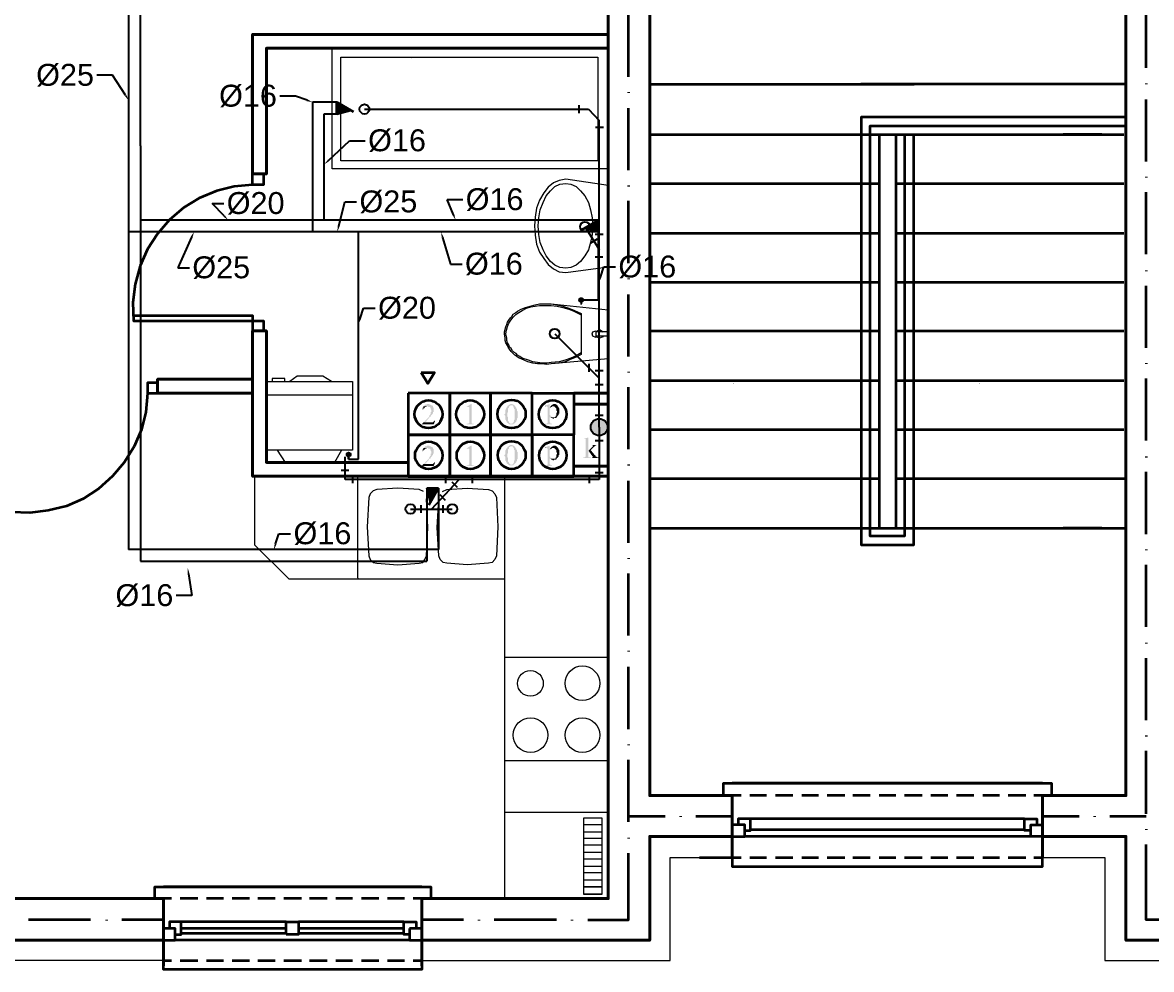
# Model space of a CAD drawing. Header units: millimetres. Extents: x 135 to 13042, y 991 to 8969.
# Drawn here: x 9830 to 10410, y 6321 to 6807 of the extents above; entities that cross this region are included whole.
import ezdxf
from ezdxf import colors
from ezdxf.entities.mleader import LeaderData, LeaderLine
from ezdxf.math import Vec2, Vec3

# ---------------------------------------------------------------- set-up
doc = ezdxf.new("R2010")
doc.units = ezdxf.units.MM
for name, color, linetype in [('baterie', 50, 'Continuous'), ('woda ciepła średnice', 10, 'Continuous'), ('woda zimna średnice', 140, 'Continuous')]:
    doc.layers.add(name, color=color, linetype=linetype)
doc.layers.add('kanalizacja', color=7, linetype='Continuous', true_color=0xb06239)
doc.layers.add('woda ciepła', color=10, linetype='Continuous', lineweight=18)
doc.layers.add('woda zimna', color=140, linetype='Continuous', lineweight=18)
doc.styles.get("Standard").update_dxf_attribs({"font": 'arial.ttf'})

msp = doc.modelspace()

# ---------------------------------------------------------------- hatches: boundary and pattern name
at = {"transparency": 33554559}
for points in [[(10035.98, 6609.74), (10035.98, 6608.99), (10035.61, 6608.99), (10035.61, 6607.87), (10035.61, 6607.87), (10035.98, 6608.25), (10035.98, 6608.62), (10036.36, 6608.62), (10036.36, 6608.99), (10036.74, 6608.99), (10036.74, 6609.37), (10037.49, 6609.37), (10037.86, 6609.74), (10037.86, 6609.74)], [(10038.23, 6610.87), (10037.86, 6610.87), (10037.49, 6610.5), (10036.74, 6610.5), (10036.74, 6610.12), (10036.36, 6610.12), (10036.36, 6609.74), (10035.98, 6609.74), (10038.23, 6609.74), (10038.61, 6609.37), (10039.36, 6609.37), (10039.36, 6608.99), (10039.73, 6608.99), (10039.73, 6608.25), (10040.11, 6607.87), (10040.11, 6607.49), (10040.11, 6606.74), (10039.73, 6606.74), (10039.73, 6605.62), (10039.36, 6605.62), (10039.36, 6605.25), (10038.98, 6604.87), (10038.98, 6604.5), (10038.98, 6604.5), (10038.61, 6604.12), (10038.61, 6604.12), (10038.23, 6603.74), (10038.23, 6603.37), (10037.86, 6603.37), (10037.86, 6602.99), (10037.49, 6602.99), (10037.11, 6602.62), (10037.11, 6602.24), (10036.74, 6602.24), (10036.74, 6601.87), (10036.36, 6601.87), (10035.98, 6601.5), (10036.74, 6601.5), (10037.11, 6601.87), (10037.49, 6601.87), (10037.49, 6602.24), (10037.86, 6602.62), (10037.86, 6602.62), (10038.23, 6602.99), (10038.61, 6603.37), (10038.61, 6603.74), (10038.98, 6604.12), (10039.36, 6604.12), (10039.73, 6604.5), (10039.73, 6604.87), (10040.11, 6605.25), (10040.11, 6605.25), (10040.49, 6605.62), (10040.49, 6605.99), (10040.86, 6605.99), (10040.86, 6606.37), (10040.86, 6606.74), (10041.24, 6606.74), (10041.24, 6608.25), (10041.24, 6608.99), (10040.86, 6609.37), (10040.86, 6609.74), (10040.49, 6610.12), (10040.11, 6610.12), (10039.73, 6610.5), (10039.36, 6610.5), (10038.98, 6610.87), (10038.61, 6610.87)], [(10060.73, 6610.87), (10060.36, 6610.87), (10058.11, 6609.37), (10059.23, 6609.37), (10059.61, 6608.99), (10059.61, 6608.62), (10059.61, 6601.12), (10059.23, 6601.12), (10059.23, 6600.75), (10058.11, 6600.75), (10058.11, 6600.37), (10061.86, 6600.37), (10061.86, 6600.75), (10061.11, 6600.75), (10060.73, 6601.12), (10060.73, 6602.24)], [(10079.86, 6610.12), (10079.48, 6610.12), (10079.11, 6609.74), (10079.11, 6609.37), (10078.73, 6609.37), (10078.73, 6608.99), (10078.35, 6608.62), (10078.35, 6608.25), (10078.35, 6608.25), (10077.98, 6607.87), (10077.98, 6607.49), (10077.98, 6605.99), (10077.6, 6605.62), (10077.6, 6605.25), (10077.6, 6605.25), (10077.98, 6604.87), (10077.98, 6603.37), (10077.98, 6602.99), (10078.35, 6602.62), (10078.35, 6602.24), (10078.35, 6602.24), (10078.73, 6601.87), (10078.73, 6601.5), (10079.11, 6601.12), (10079.48, 6601.12), (10079.48, 6600.75), (10080.98, 6600.75), (10080.61, 6600.75), (10080.23, 6601.12), (10080.23, 6601.12), (10079.86, 6601.5), (10079.86, 6601.87), (10079.86, 6601.87), (10079.48, 6602.24), (10079.48, 6603.37), (10079.48, 6604.12), (10079.11, 6604.5), (10079.11, 6605.25), (10079.11, 6606.37), (10079.48, 6606.74), (10079.48, 6608.62), (10079.86, 6608.99), (10079.86, 6609.74), (10080.23, 6609.74), (10080.61, 6610.12), (10080.98, 6610.12)], [(10080.98, 6610.87), (10080.61, 6610.87), (10080.23, 6610.5), (10079.86, 6610.5), (10079.86, 6610.12), (10081.73, 6610.12), (10082.11, 6609.74), (10082.11, 6609.37), (10082.48, 6608.99), (10082.48, 6608.62), (10082.48, 6608.25), (10082.86, 6608.25), (10082.86, 6606.74), (10082.86, 6603.37), (10082.86, 6602.99), (10082.48, 6602.62), (10082.48, 6601.87), (10082.48, 6601.87), (10082.11, 6601.5), (10082.11, 6601.12), (10081.73, 6601.12), (10081.73, 6600.75), (10079.86, 6600.75), (10079.86, 6600.37), (10082.11, 6600.37), (10082.11, 6600.75), (10082.48, 6600.75), (10082.86, 6601.12), (10082.86, 6601.12), (10083.23, 6601.5), (10083.23, 6601.5), (10083.61, 6601.87), (10083.61, 6602.24), (10083.98, 6602.62), (10083.98, 6602.99), (10083.98, 6603.37), (10084.35, 6603.74), (10084.35, 6605.62), (10084.35, 6607.12), (10084.35, 6607.12), (10083.98, 6607.49), (10083.98, 6608.25), (10083.98, 6608.25), (10083.61, 6608.62), (10083.61, 6608.99), (10083.61, 6608.99), (10083.23, 6609.37), (10083.23, 6609.74), (10083.23, 6609.74), (10082.86, 6610.12), (10082.48, 6610.12), (10082.48, 6610.5), (10081.73, 6610.5), (10081.73, 6610.87), (10081.36, 6610.87)], [(10100.85, 6610.87), (10100.85, 6610.87), (10098.6, 6610.12), (10098.98, 6609.74), (10099.36, 6609.74), (10099.73, 6609.37), (10099.73, 6602.24), (10099.73, 6601.5), (10099.73, 6601.12), (10099.73, 6601.12), (10099.36, 6600.75), (10098.6, 6600.75), (10098.6, 6600.37), (10101.98, 6600.37), (10101.98, 6600.75), (10101.23, 6600.75), (10101.23, 6601.12), (10100.85, 6601.5), (10100.85, 6604.12), (10101.98, 6604.12), (10101.61, 6604.5), (10101.23, 6604.5), (10101.23, 6605.25), (10100.85, 6605.25), (10100.85, 6608.62), (10101.23, 6608.99), (10100.85, 6609.37)], [(10101.23, 6609.74), (10101.23, 6609.37), (10100.85, 6609.37), (10101.23, 6608.99), (10101.61, 6609.37), (10101.98, 6609.37), (10101.98, 6609.74), (10102.73, 6609.74)], [(10103.1, 6610.87), (10102.73, 6610.87), (10102.36, 6610.5), (10101.98, 6610.5), (10101.61, 6610.12), (10101.61, 6610.12), (10101.23, 6609.74), (10103.1, 6609.74), (10103.48, 6609.37), (10103.85, 6608.99), (10103.85, 6608.99), (10104.23, 6608.62), (10104.23, 6607.87), (10104.23, 6607.49), (10104.6, 6607.12), (10104.6, 6606.37), (10104.23, 6606.37), (10104.23, 6604.87), (10103.85, 6604.87), (10103.85, 6604.5), (10103.85, 6604.5), (10103.48, 6604.12), (10102.73, 6604.12), (10104.23, 6603.74), (10104.23, 6604.12), (10104.6, 6604.12), (10104.6, 6604.5), (10104.98, 6604.5), (10104.98, 6604.87), (10105.36, 6605.25), (10105.36, 6605.99), (10105.73, 6605.99), (10105.73, 6607.49), (10105.73, 6608.62), (10105.73, 6608.62), (10105.36, 6608.99), (10105.36, 6609.37), (10105.36, 6609.37), (10104.98, 6609.74), (10104.98, 6610.12), (10104.6, 6610.12), (10104.6, 6610.5), (10104.23, 6610.5), (10103.85, 6610.87), (10103.48, 6610.87)], [(10101.98, 6604.12), (10100.85, 6604.12), (10101.23, 6604.12), (10101.61, 6603.74), (10101.98, 6603.74), (10102.36, 6603.37), (10103.1, 6603.37), (10103.1, 6603.74), (10104.23, 6603.74), (10102.73, 6604.12)], [(10041.98, 6602.24), (10041.61, 6602.24), (10041.24, 6601.87), (10041.24, 6601.87), (10040.86, 6601.5), (10035.98, 6601.5), (10035.61, 6601.12), (10035.61, 6600.75), (10035.23, 6600.75), (10035.23, 6600.37), (10041.24, 6600.37)], [(10120.73, 6593.62), (10120.35, 6593.62), (10118.1, 6592.87), (10119.23, 6592.87), (10119.23, 6592.5), (10119.23, 6592.12), (10119.23, 6583.87), (10119.23, 6583.87), (10118.85, 6583.49), (10118.1, 6583.49), (10118.1, 6583.12), (10121.85, 6583.12), (10121.85, 6583.49), (10120.73, 6583.49), (10120.73, 6583.87), (10120.73, 6586.87)], [(10035.98, 6588.37), (10035.98, 6587.62), (10035.61, 6587.62), (10035.61, 6586.49), (10035.61, 6586.49), (10035.98, 6586.87), (10035.98, 6587.24), (10036.36, 6587.24), (10036.36, 6587.62), (10036.74, 6587.62), (10036.74, 6588), (10037.49, 6588), (10037.86, 6588.37), (10037.86, 6588.37)], [(10038.23, 6589.5), (10037.86, 6589.5), (10037.49, 6589.12), (10036.74, 6589.12), (10036.74, 6588.75), (10036.36, 6588.75), (10036.36, 6588.37), (10035.98, 6588.37), (10038.23, 6588.37), (10038.61, 6588), (10039.36, 6588), (10039.36, 6587.62), (10039.73, 6587.62), (10039.73, 6586.87), (10040.11, 6586.49), (10040.11, 6586.12), (10040.11, 6585.37), (10039.73, 6585.37), (10039.73, 6584.25), (10039.36, 6584.25), (10039.36, 6583.87), (10038.98, 6583.49), (10038.98, 6583.12), (10038.98, 6583.12), (10038.61, 6582.75), (10038.61, 6582.75), (10038.23, 6582.37), (10038.23, 6582), (10037.86, 6582), (10037.86, 6581.62), (10037.49, 6581.62), (10037.11, 6581.25), (10037.11, 6580.87), (10036.74, 6580.87), (10036.74, 6580.5), (10036.36, 6580.5), (10035.98, 6580.12), (10036.74, 6580.12), (10037.11, 6580.5), (10037.49, 6580.5), (10037.49, 6580.87), (10037.86, 6581.25), (10037.86, 6581.25), (10038.23, 6581.62), (10038.61, 6582), (10038.61, 6582.37), (10038.98, 6582.75), (10039.36, 6582.75), (10039.73, 6583.12), (10039.73, 6583.49), (10040.11, 6583.87), (10040.11, 6583.87), (10040.49, 6584.25), (10040.49, 6584.62), (10040.86, 6584.62), (10040.86, 6585), (10040.86, 6585.37), (10041.24, 6585.37), (10041.24, 6586.87), (10041.24, 6587.62), (10040.86, 6588), (10040.86, 6588.37), (10040.49, 6588.75), (10040.11, 6588.75), (10039.73, 6589.12), (10039.36, 6589.12), (10038.98, 6589.5), (10038.61, 6589.5)], [(10060.73, 6589.5), (10060.36, 6589.5), (10058.11, 6588), (10059.23, 6588), (10059.61, 6587.62), (10059.61, 6587.24), (10059.61, 6579.75), (10059.23, 6579.75), (10059.23, 6579.37), (10058.11, 6579.37), (10058.11, 6579), (10061.86, 6579), (10061.86, 6579.37), (10061.11, 6579.37), (10060.73, 6579.75), (10060.73, 6580.87)], [(10079.86, 6589.12), (10079.48, 6589.12), (10079.11, 6588.75), (10079.11, 6588.37), (10078.73, 6588.37), (10078.73, 6588), (10078.35, 6587.62), (10078.35, 6587.24), (10078.35, 6587.24), (10077.98, 6586.87), (10077.98, 6586.49), (10077.98, 6585), (10077.6, 6584.62), (10077.6, 6584.25), (10077.6, 6584.25), (10077.98, 6583.87), (10077.98, 6582.37), (10077.98, 6582), (10078.35, 6581.62), (10078.35, 6581.25), (10078.35, 6581.25), (10078.73, 6580.87), (10078.73, 6580.5), (10079.11, 6580.12), (10079.48, 6580.12), (10079.48, 6579.75), (10080.98, 6579.75), (10080.61, 6579.75), (10080.23, 6580.12), (10080.23, 6580.12), (10079.86, 6580.5), (10079.86, 6580.87), (10079.86, 6580.87), (10079.48, 6581.25), (10079.48, 6582.37), (10079.48, 6583.12), (10079.11, 6583.49), (10079.11, 6584.25), (10079.11, 6585.37), (10079.48, 6585.75), (10079.48, 6587.62), (10079.86, 6588), (10079.86, 6588.75), (10080.23, 6588.75), (10080.61, 6589.12), (10080.98, 6589.12)], [(10080.98, 6589.87), (10080.61, 6589.87), (10080.23, 6589.5), (10079.86, 6589.5), (10079.86, 6589.12), (10081.73, 6589.12), (10082.11, 6588.75), (10082.11, 6588.37), (10082.48, 6588), (10082.48, 6587.62), (10082.48, 6587.24), (10082.86, 6587.24), (10082.86, 6585.75), (10082.86, 6582.37), (10082.86, 6582), (10082.48, 6581.62), (10082.48, 6580.87), (10082.48, 6580.87), (10082.11, 6580.5), (10082.11, 6580.12), (10081.73, 6580.12), (10081.73, 6579.75), (10079.86, 6579.75), (10079.86, 6579.37), (10082.11, 6579.37), (10082.11, 6579.75), (10082.48, 6579.75), (10082.86, 6580.12), (10082.86, 6580.12), (10083.23, 6580.5), (10083.23, 6580.5), (10083.61, 6580.87), (10083.61, 6581.25), (10083.98, 6581.62), (10083.98, 6582), (10083.98, 6582.37), (10084.35, 6582.75), (10084.35, 6584.62), (10084.35, 6586.12), (10084.35, 6586.12), (10083.98, 6586.49), (10083.98, 6587.24), (10083.98, 6587.24), (10083.61, 6587.62), (10083.61, 6588), (10083.61, 6588), (10083.23, 6588.37), (10083.23, 6588.75), (10083.23, 6588.75), (10082.86, 6589.12), (10082.48, 6589.12), (10082.48, 6589.5), (10081.73, 6589.5), (10081.73, 6589.87), (10081.36, 6589.87)], [(10100.85, 6589.5), (10100.85, 6589.5), (10098.6, 6588.75), (10098.98, 6588.37), (10099.36, 6588.37), (10099.73, 6588), (10099.73, 6580.87), (10099.73, 6580.12), (10099.73, 6579.75), (10099.73, 6579.75), (10099.36, 6579.37), (10098.6, 6579.37), (10098.6, 6579), (10101.98, 6579), (10101.98, 6579.37), (10101.23, 6579.37), (10101.23, 6579.75), (10100.85, 6580.12), (10100.85, 6582.75), (10101.98, 6582.75), (10101.61, 6583.12), (10101.23, 6583.12), (10101.23, 6583.87), (10100.85, 6583.87), (10100.85, 6587.24), (10101.23, 6587.62), (10100.85, 6588)], [(10101.23, 6588.37), (10101.23, 6588), (10100.85, 6588), (10101.23, 6587.62), (10101.61, 6588), (10101.98, 6588), (10101.98, 6588.37), (10102.73, 6588.37)], [(10103.1, 6589.5), (10102.73, 6589.5), (10102.36, 6589.12), (10101.98, 6589.12), (10101.61, 6588.75), (10101.61, 6588.75), (10101.23, 6588.37), (10103.1, 6588.37), (10103.48, 6588), (10103.85, 6587.62), (10103.85, 6587.62), (10104.23, 6587.24), (10104.23, 6586.49), (10104.23, 6586.12), (10104.6, 6585.75), (10104.6, 6585), (10104.23, 6585), (10104.23, 6583.49), (10103.85, 6583.49), (10103.85, 6583.12), (10103.85, 6583.12), (10103.48, 6582.75), (10102.73, 6582.75), (10104.23, 6582.37), (10104.23, 6582.75), (10104.6, 6582.75), (10104.6, 6583.12), (10104.98, 6583.12), (10104.98, 6583.49), (10105.36, 6583.87), (10105.36, 6584.62), (10105.73, 6584.62), (10105.73, 6586.12), (10105.73, 6587.24), (10105.73, 6587.24), (10105.36, 6587.62), (10105.36, 6588), (10105.36, 6588), (10104.98, 6588.37), (10104.98, 6588.75), (10104.6, 6588.75), (10104.6, 6589.12), (10104.23, 6589.12), (10103.85, 6589.5), (10103.48, 6589.5)], [(10125.6, 6589.87), (10122.6, 6589.87), (10122.98, 6589.5), (10122.98, 6589.12), (10122.98, 6589.12), (10122.6, 6588.75), (10122.23, 6588.37), (10120.73, 6586.87), (10122.6, 6584.25), (10122.6, 6584.25), (10122.98, 6583.87), (10122.98, 6583.49), (10122.6, 6583.49), (10122.6, 6583.12), (10125.98, 6583.12), (10125.98, 6583.49), (10125.23, 6583.49), (10124.85, 6583.87), (10124.48, 6583.87), (10124.48, 6584.25), (10124.1, 6584.62), (10123.72, 6584.62), (10123.72, 6585), (10121.85, 6587.24), (10123.72, 6589.12), (10124.1, 6589.12), (10124.1, 6589.5), (10124.48, 6589.5), (10124.85, 6589.87)], [(10041.98, 6580.87), (10041.61, 6580.87), (10041.24, 6580.5), (10041.24, 6580.5), (10040.86, 6580.12), (10035.98, 6580.12), (10035.61, 6579.75), (10035.61, 6579.37), (10035.23, 6579.37), (10035.23, 6579), (10041.24, 6579)], [(10101.98, 6582.75), (10100.85, 6582.75), (10101.23, 6582.75), (10101.61, 6582.37), (10101.98, 6582.37), (10102.36, 6582), (10103.1, 6582), (10103.1, 6582.37), (10104.23, 6582.37), (10102.73, 6582.75)]]:
    msp.add_hatch(color=256, dxfattribs=at).paths.add_polyline_path(points)
at = {"layer": 'baterie', "lineweight": 35}
h = msp.add_hatch(color=256, dxfattribs=at)
h.dxf.hatch_style = 1
h.paths.add_polyline_path([(9991.45, 6765.8), (9991.45, 6759.8), (9998.58, 6761.69)])
h = msp.add_hatch(color=256, dxfattribs=at)
h.dxf.hatch_style = 1
h.paths.add_polyline_path([(10118.84, 6701.14), (10125.96, 6699.25), (10125.96, 6705.25)])
h = msp.add_hatch(color=256, dxfattribs=at)
h.dxf.hatch_style = 1
h.paths.add_polyline_path([(10043.79, 6567.64), (10037.79, 6567.64), (10039.68, 6560.52)])
at = {"layer": 'kanalizacja', "lineweight": 25}
h = msp.add_hatch(color=256, dxfattribs=at)
h.dxf.hatch_style = 1
h.paths.add_polyline_path([(10126.21, 6603.31, 0.414214), (10121.89, 6598.99, 0.414214), (10126.21, 6594.67), (10126.21, 6598.99)])
h.paths.add_polyline_path([(10126.21, 6603.31), (10126.21, 6598.99), (10126.21, 6594.67, 0.414214), (10130.53, 6598.99, 0.414214)])
at = {"layer": 'woda zimna', "lineweight": 25}
h = msp.add_hatch(color=256, dxfattribs=at)
h.dxf.hatch_style = 1
edge = h.paths.add_edge_path()
edge.add_arc((10116.98, 6664.28), 1, 0, 360)
h = msp.add_hatch(color=256, dxfattribs=at)
h.dxf.hatch_style = 1
edge = h.paths.add_edge_path()
edge.add_arc((9997.58, 6584.93), 1, 0, 360)

# ---------------------------------------------------------------- linework, layer by layer
at = {"lineweight": 40}
for points in [[(10513.32, 6325.14), (10513.32, 6357.01), (10417.7, 6357.01), (10417.7, 6821.98), (10396.7, 6821.98), (10396.7, 6409.89), (10353.96, 6409.89), (10353.96, 6378.02)], [(10194.6, 6378.02), (10194.6, 6409.89), (10152.22, 6409.89), (10152.22, 6812.98), (10130.85, 6812.98), (10130.85, 6357.01), (10035.23, 6357.01), (10035.23, 6325.14)], [(10130.85, 6800.6), (9948.24, 6800.6), (9948.24, 6728.98), (9955.36, 6728.98), (9955.36, 6793.48), (10130.85, 6793.48)], [(10028.11, 6580.87), (9955.36, 6580.87), (9955.36, 6648.36), (9948.24, 6648.36), (9948.24, 6573.75), (10130.85, 6573.75)], [(9681.64, 6431.26), (9681.64, 6463.13), (9785.51, 6463.13), (9785.51, 6636.74), (9806.5, 6636.74), (9806.5, 6357.01), (9902.5, 6357.01), (9902.5, 6325.14)], [(9948.24, 6623.62), (9899.49, 6623.62), (9899.49, 6616.49), (9948.24, 6616.49)], [(10113.23, 6616.49), (10130.85, 6616.49)], [(10113.23, 6610.87), (10130.85, 6610.87)], [(10130.85, 6579), (10113.23, 6579)], [(9902.5, 6335.64), (9785.51, 6335.64), (9785.51, 6441.76), (9681.64, 6441.76)], [(10035.23, 6335.64), (10152.22, 6335.64), (10152.22, 6388.89), (10194.6, 6388.89)], [(10513.32, 6335.64), (10396.7, 6335.64), (10396.7, 6388.89), (10353.96, 6388.89)]]:
    msp.add_lwpolyline(points, dxfattribs=at)
at = {"lineweight": 35}
for points in [[(10407.2, 6783.36), (10407.2, 6821.98)], [(10141.35, 6778.86), (10141.35, 6812.98)], [(9955.36, 6765.73), (9955.36, 6785.6)], [(10130.85, 6765.73), (10130.85, 6785.6)], [(10130.85, 6784.85), (10130.85, 6764.98)], [(10152.22, 6765.73), (10152.22, 6785.6)], [(10152.22, 6784.85), (10152.22, 6764.98)], [(10396.7, 6784.85), (10396.7, 6764.98)], [(10141.35, 6770.98), (10141.35, 6770.61)], [(10152.22, 6775.1), (10269.59, 6775.1), (10269.59, 6774.73)], [(10278.59, 6775.1), (10269.97, 6775.1), (10278.59, 6775.1)], [(10301.09, 6775.1), (10278.59, 6775.1)], [(10396.33, 6775.1), (10278.96, 6775.1), (10279.34, 6775.1)], [(10407.2, 6775.48), (10407.2, 6775.1)], [(10407.2, 6735.36), (10407.2, 6767.23)], [(10141.35, 6730.86), (10141.35, 6762.73)], [(10287.59, 6749.23), (10287.59, 6538.5), (10260.97, 6538.5), (10260.97, 6758.23), (10396.7, 6758.23)], [(10283.09, 6749.23), (10283.09, 6543), (10265.46, 6543), (10265.46, 6753.73), (10396.7, 6753.73)], [(10152.22, 6749.23), (10395.58, 6749.23)], [(10269.97, 6749.23), (10269.97, 6547.12)], [(10278.59, 6749.23), (10278.59, 6547.12)], [(10384.33, 6749.23), (10364.46, 6749.23)], [(10365.58, 6749.23), (10385.08, 6749.23)], [(9950.87, 6723.36), (9948.24, 6723.36), (9948.24, 6728.98), (9953.87, 6728.98), (9953.87, 6723.36), (9948.24, 6723.36), (9938.87, 6722.61), (9929.87, 6720.36), (9920.87, 6716.61), (9912.99, 6711.74), (9905.5, 6705.36), (9899.49, 6698.24), (9894.25, 6690.36), (9890.49, 6681.74), (9887.87, 6672.36), (9886.75, 6662.99), (9887.12, 6653.62), (9948.24, 6653.62), (9953.87, 6653.62), (9953.87, 6648.36)], [(10407.2, 6727.49), (10407.2, 6727.11)], [(10141.35, 6722.98), (10141.35, 6722.61)], [(10152.22, 6724.11), (10269.97, 6724.11)], [(10278.59, 6724.11), (10395.58, 6724.11)], [(10407.2, 6687.74), (10407.2, 6719.61)], [(10141.35, 6683.24), (10141.35, 6715.11)], [(10152.22, 6698.61), (10269.97, 6698.61)], [(10278.59, 6698.61), (10395.58, 6698.61)], [(10407.2, 6679.49), (10407.2, 6679.12)], [(10141.35, 6675.36), (10141.35, 6674.99)], [(10152.22, 6673.49), (10269.97, 6673.49)], [(10278.59, 6673.49), (10395.58, 6673.49)], [(10141.35, 6635.24), (10141.35, 6667.11)], [(10407.2, 6639.74), (10407.2, 6671.61)], [(9887.12, 6656.24), (9948.24, 6656.24), (9948.24, 6648.36)], [(9955.36, 6624.37), (9955.36, 6644.24)], [(10152.22, 6648.36), (10269.97, 6648.36)], [(10278.59, 6648.36), (10395.58, 6648.36)], [(10130.85, 6643.12), (10130.85, 6623.62)], [(10407.2, 6631.87), (10407.2, 6631.49)], [(10141.35, 6627.37), (10141.35, 6626.99)], [(9894.25, 6619.12), (9894.25, 6616.49), (9899.49, 6616.49), (9899.49, 6621.74), (9894.25, 6621.74), (9894.25, 6616.49), (9893.5, 6606.74), (9891.25, 6597.74), (9887.5, 6589.12), (9882.25, 6580.87), (9876.25, 6573.75), (9869.13, 6567.37), (9861.25, 6562.12), (9852.63, 6558.37), (9843.25, 6556.13), (9833.88, 6555), (9824.5, 6555.38), (9824.5, 6616.49), (9824.5, 6621.74), (9819.25, 6621.74)], [(10152.22, 6622.87), (10269.97, 6622.87)], [(10278.59, 6622.87), (10395.58, 6622.87)], [(10407.2, 6592.12), (10407.2, 6624)], [(10061.11, 6616.49), (10041.24, 6616.49)], [(10141.35, 6587.62), (10141.35, 6619.49)], [(10152.22, 6597.74), (10269.97, 6597.74)], [(10278.59, 6597.74), (10395.58, 6597.74)], [(10141.35, 6579.75), (10141.35, 6579.37)], [(10407.2, 6583.87), (10407.2, 6583.49)], [(10407.2, 6544.12), (10407.2, 6576)], [(10024.36, 6573.75), (10004.49, 6573.75)], [(10041.98, 6573.75), (10061.86, 6573.75)], [(10141.35, 6539.63), (10141.35, 6571.5)], [(10152.22, 6572.62), (10269.97, 6572.62)], [(10278.59, 6572.62), (10396.7, 6572.62)], [(10152.22, 6547.12), (10396.7, 6547.12)], [(10384.33, 6547.12), (10364.46, 6547.12)], [(10365.58, 6547.12), (10385.08, 6547.12)], [(10407.2, 6536.25), (10407.2, 6535.88)], [(10141.35, 6531.75), (10141.35, 6531.37)], [(10407.2, 6496.5), (10407.2, 6528.37)], [(10141.35, 6492), (10141.35, 6523.88)], [(10407.2, 6488.26), (10407.2, 6487.88)], [(10141.35, 6484.13), (10141.35, 6483.75)], [(10141.35, 6444.01), (10141.35, 6475.88)], [(10407.2, 6448.51), (10407.2, 6480.38)], [(10407.2, 6440.63), (10407.2, 6440.26)], [(10141.35, 6436.14), (10141.35, 6435.76)], [(10407.2, 6400.51), (10407.2, 6432.76)], [(10141.35, 6396.39), (10141.35, 6428.26)], [(10199.1, 6409.89), (10190.1, 6409.89), (10190.1, 6416.26), (10358.46, 6416.26), (10358.46, 6409.89), (10349.46, 6409.89)], [(10353.96, 6416.26), (10194.6, 6416.26)], [(10194.6, 6409.89), (10194.6, 6373.51), (10353.96, 6373.51), (10353.96, 6409.89)], [(10212.22, 6409.89), (10203.6, 6409.89)], [(10225.72, 6409.89), (10216.72, 6409.89)], [(10238.84, 6409.89), (10230.22, 6409.89)], [(10252.34, 6409.89), (10243.34, 6409.89)], [(10265.46, 6409.89), (10256.46, 6409.89)], [(10278.59, 6409.89), (10269.97, 6409.89)], [(10292.08, 6409.89), (10283.09, 6409.89)], [(10305.21, 6409.89), (10296.59, 6409.89)], [(10318.71, 6409.89), (10309.71, 6409.89)], [(10331.83, 6409.89), (10323.21, 6409.89)], [(10345.34, 6409.89), (10336.33, 6409.89)], [(10384.33, 6409.89), (10364.46, 6409.89)], [(10141.35, 6399.38), (10160.1, 6399.38)], [(10167.97, 6399.38), (10167.97, 6399.01)], [(10175.85, 6399.38), (10194.6, 6399.38)], [(10194.6, 6388.89), (10200.97, 6388.89), (10200.97, 6394.89), (10194.6, 6394.89)], [(10200.97, 6391.89), (10203.97, 6391.89), (10203.97, 6397.89), (10197.59, 6397.89), (10197.59, 6394.89)], [(10344.58, 6397.89), (10203.97, 6397.89)], [(10347.96, 6391.89), (10344.58, 6391.89), (10344.58, 6397.89), (10350.96, 6397.89), (10350.96, 6394.89)], [(10353.96, 6388.89), (10347.96, 6388.89), (10347.96, 6394.89), (10353.96, 6394.89)], [(10353.96, 6399.38), (10372.7, 6399.38)], [(10380.58, 6399.38), (10380.58, 6399.01)], [(10388.45, 6399.38), (10407.2, 6399.38)], [(10347.96, 6388.89), (10200.97, 6388.89)], [(10344.58, 6392.26), (10203.97, 6392.26)], [(10407.2, 6392.64), (10407.2, 6392.26)], [(10130.85, 6387.76), (10130.85, 6367.89)], [(10141.35, 6388.14), (10141.35, 6387.76)], [(10428.58, 6346.14), (10407.2, 6346.14), (10407.2, 6384.76)], [(10120.35, 6346.14), (10141.35, 6346.14), (10141.35, 6380.26)], [(10177.72, 6378.02), (10197.59, 6378.02)], [(10194.6, 6378.02), (10199.1, 6378.02)], [(10203.6, 6378.02), (10212.22, 6378.02)], [(10216.72, 6378.02), (10225.72, 6378.02)], [(10230.22, 6378.02), (10238.84, 6378.02)], [(10243.34, 6378.02), (10252.34, 6378.02)], [(10256.46, 6378.02), (10265.46, 6378.02)], [(10269.97, 6378.02), (10278.59, 6378.02)], [(10283.09, 6378.02), (10292.08, 6378.02)], [(10296.59, 6378.02), (10305.21, 6378.02)], [(10309.71, 6378.02), (10318.71, 6378.02)], [(10323.21, 6378.02), (10331.83, 6378.02)], [(10336.33, 6378.02), (10345.34, 6378.02)], [(10349.46, 6378.02), (10353.96, 6378.02)], [(9906.62, 6357.01), (9898, 6357.01), (9898, 6363.01), (10039.73, 6363.01), (10039.73, 6357.01), (10030.74, 6357.01)], [(10035.23, 6363.01), (9902.5, 6363.01)], [(10035.23, 6322.52), (10035.23, 6357.01), (10035.23, 6320.64), (9902.5, 6320.64), (9902.5, 6357.01), (9902.5, 6322.52)], [(9920.12, 6357.01), (9911.12, 6357.01)], [(9933.24, 6357.01), (9924.62, 6357.01)], [(9946.74, 6357.01), (9937.74, 6357.01)], [(9959.87, 6357.01), (9950.87, 6357.01)], [(9973.37, 6357.01), (9964.36, 6357.01)], [(9986.49, 6357.01), (9977.49, 6357.01)], [(9999.61, 6357.01), (9990.99, 6357.01)], [(10013.11, 6357.01), (10004.11, 6357.01)], [(10026.24, 6357.01), (10017.61, 6357.01)], [(10061.11, 6357.01), (10041.24, 6357.01)], [(9865, 6346.14), (9833.13, 6346.14)], [(9873.25, 6346.14), (9873.25, 6345.77)], [(9902.5, 6346.14), (9881.12, 6346.14)], [(9908.5, 6338.64), (9911.5, 6338.64), (9911.5, 6345.02), (9905.5, 6345.02), (9905.5, 6341.64)], [(9965.49, 6345.02), (9911.5, 6345.02)], [(10028.86, 6338.64), (10025.86, 6338.64), (10025.86, 6345.02), (9971.87, 6345.02)], [(10025.86, 6345.02), (10032.23, 6345.02), (10032.23, 6341.64)], [(10056.61, 6346.14), (10035.23, 6346.14)], [(10064.48, 6346.14), (10064.48, 6345.77)], [(10104.23, 6346.14), (10072.36, 6346.14)], [(10112.11, 6346.14), (10112.11, 6345.77)], [(9965.49, 6341.64), (9911.5, 6341.64)], [(9965.49, 6339.02), (9911.5, 6339.02)], [(10025.86, 6341.64), (9971.87, 6341.64)], [(10025.86, 6339.02), (9971.87, 6339.02)], [(10028.86, 6335.64), (9908.5, 6335.64)], [(9902.5, 6325.14), (9906.62, 6325.14)], [(9911.12, 6325.14), (9920.12, 6325.14)], [(9924.62, 6325.14), (9933.24, 6325.14)], [(9937.74, 6325.14), (9946.74, 6325.14)], [(9950.87, 6325.14), (9959.87, 6325.14)], [(9964.36, 6325.14), (9973.37, 6325.14)], [(9977.49, 6325.14), (9986.49, 6325.14)], [(9990.99, 6325.14), (9999.61, 6325.14)], [(10004.11, 6325.14), (10013.11, 6325.14)], [(10017.61, 6325.14), (10026.24, 6325.14)], [(10030.74, 6325.14), (10035.23, 6325.14)]]:
    msp.add_lwpolyline(points, dxfattribs=at)
for points in [[(10041.24, 6800.6), (10061.11, 6800.6)], [(10061.86, 6793.48), (10041.98, 6793.48)], [(10280.09, 6775.1), (10260.59, 6775.1)], [(10268.46, 6775.1), (10287.96, 6775.1)], [(10034.86, 6626.99), (10041.61, 6626.99), (10038.23, 6621.37)], [(10028.11, 6616.49), (10028.11, 6595.12), (10049.48, 6595.12), (10049.48, 6616.49)], [(10049.48, 6616.49), (10049.48, 6595.12), (10070.48, 6595.12), (10070.48, 6616.49)], [(10113.23, 6616.49), (10113.23, 6595.12), (10091.86, 6595.12), (10091.86, 6616.49), (10070.48, 6616.49), (10070.48, 6595.12), (10091.86, 6595.12), (10091.86, 6616.49)], [(10028.11, 6595.12), (10028.11, 6573.74), (10049.48, 6573.74), (10049.48, 6595.12)], [(10049.48, 6595.12), (10049.48, 6573.74), (10070.48, 6573.74), (10070.48, 6595.12)], [(10070.48, 6595.12), (10070.48, 6573.74), (10091.86, 6573.74), (10091.86, 6595.12)], [(10091.86, 6595.12), (10091.86, 6573.74), (10113.23, 6573.74), (10113.23, 6595.12)], [(9965.49, 6338.64), (9965.49, 6345.02), (9968.87, 6345.02), (9971.87, 6345.02), (9971.87, 6338.64), (9968.87, 6338.64)], [(9902.5, 6341.64), (9902.5, 6335.64), (9908.49, 6335.64), (9908.49, 6341.64)], [(10028.86, 6341.64), (10028.86, 6335.64), (10035.23, 6335.64), (10035.23, 6341.64)]]:
    msp.add_lwpolyline(points, close=True, dxfattribs=at)
at = {"lineweight": 9}
for points in [[(9989.12, 6731.61), (9989.12, 6793.48), (10130.85, 6793.48), (10130.85, 6731.61)], [(9993.61, 6735.73), (9993.61, 6788.98), (10125.6, 6788.98), (10125.6, 6735.73)], [(10130.85, 6722.98), (10109.1, 6726.36), (10105.73, 6725.61), (10102.73, 6724.49), (10100.1, 6722.23), (10097.85, 6719.23), (10095.61, 6715.49), (10094.1, 6711.36), (10093.35, 6706.86), (10092.98, 6702.36), (10093.35, 6697.49), (10094.1, 6692.99), (10095.61, 6688.86), (10097.85, 6685.49), (10100.1, 6682.49), (10102.73, 6680.24), (10105.73, 6678.74), (10109.1, 6678.36), (10130.85, 6681.36)], [(10095.23, 6706.48), (10095.98, 6710.61), (10097.48, 6714.36), (10098.98, 6717.74), (10101.23, 6720.36), (10103.48, 6722.61), (10106.1, 6723.74), (10109.1, 6724.11), (10111.73, 6723.74), (10114.35, 6722.61), (10116.6, 6720.36), (10118.85, 6717.74), (10120.73, 6714.36), (10121.85, 6710.61), (10122.6, 6706.48), (10122.98, 6702.36), (10122.6, 6697.86), (10121.85, 6693.74), (10120.73, 6689.99), (10118.85, 6686.99), (10116.6, 6683.99), (10114.35, 6682.11), (10111.73, 6680.99), (10109.1, 6680.61), (10106.1, 6680.99), (10103.48, 6682.11), (10101.23, 6683.99), (10098.98, 6686.99), (10097.48, 6689.99), (10095.98, 6693.74), (10095.23, 6697.86), (10094.85, 6702.36)], [(10124.48, 6648.36), (10124.48, 6644.99), (10122.98, 6645.74), (10122.6, 6646.87), (10122.98, 6647.99)], [(9955.36, 6622.49), (9999.61, 6622.49), (9999.61, 6587.24), (9955.36, 6587.24)], [(10077.6, 6573), (10077.6, 6521.63), (10077.6, 6520.88), (10076.86, 6520.88), (10003.36, 6520.88), (10002.61, 6520.88), (10002.24, 6521.63), (10002.24, 6573), (10002.61, 6573.75), (10003.36, 6573.75), (10077.6, 6573.75)], [(10077.6, 6480.76), (10077.6, 6427.89), (10130.85, 6427.89), (10130.85, 6480.76)], [(10077.6, 6401.26), (10077.6, 6357.02), (10130.85, 6357.02), (10130.85, 6401.26)], [(10118.1, 6398.26), (10118.1, 6359.27), (10127.85, 6359.27), (10127.85, 6398.26)], [(10118.1, 6363.01), (10127.85, 6363.01)]]:
    msp.add_lwpolyline(points, close=True, dxfattribs=at)
for points in [[(10130.85, 6681.36), (10130.85, 6680.99)], [(10077.6, 6646.87), (10077.6, 6647.99), (10077.98, 6649.12), (10078.35, 6650.62), (10078.73, 6651.74), (10079.11, 6652.87), (10079.86, 6653.99), (10080.61, 6655.11), (10081.36, 6655.87), (10082.11, 6656.99), (10083.23, 6657.74), (10084.35, 6658.49), (10086.23, 6659.62), (10088.48, 6660.37), (10090.73, 6661.11), (10093.35, 6661.86), (10095.61, 6662.24), (10101.61, 6662.24), (10104.6, 6661.86), (10107.6, 6661.11), (10110.6, 6659.99), (10113.6, 6658.87), (10116.98, 6657.36), (10116.98, 6636.37), (10114.35, 6634.87), (10111.35, 6633.74), (10108.73, 6632.61), (10105.73, 6631.87), (10101.61, 6631.49)], [(10101.61, 6662.24), (10130.85, 6659.24), (10130.85, 6634.12), (10101.61, 6631.49), (10099.36, 6631.12), (10096.73, 6631.49), (10094.48, 6631.49), (10092.23, 6631.87), (10089.61, 6632.61), (10086.23, 6634.12), (10085.11, 6634.49), (10083.98, 6635.24), (10082.86, 6635.99), (10082.11, 6636.74), (10080.98, 6637.87), (10080.23, 6638.99), (10079.48, 6640.12), (10079.11, 6640.87), (10078.35, 6642.36), (10077.98, 6643.49), (10077.98, 6644.62), (10077.6, 6646.87), (10077.6, 6647.99), (10077.98, 6649.12), (10078.35, 6650.62), (10078.73, 6651.74), (10079.11, 6652.87), (10079.86, 6653.99), (10080.61, 6655.11), (10081.36, 6655.87), (10082.11, 6656.99), (10083.23, 6657.74), (10084.35, 6658.49), (10086.23, 6659.62)], [(10130.48, 6647.99), (10124.48, 6647.99), (10126.35, 6649.12), (10128.23, 6647.99)], [(10130.48, 6645.74), (10124.48, 6645.74)], [(10128.23, 6645.36), (10126.35, 6644.62), (10124.48, 6645.36)], [(10130.85, 6644.62), (10130.48, 6644.62), (10130.48, 6649.12), (10130.85, 6649.12)], [(9964.74, 6622.49), (9964.74, 6624), (9958.36, 6624), (9958.36, 6622.49)], [(9988.74, 6622.49), (9984.24, 6625.12), (9971.11, 6625.12), (9967.36, 6622.49)], [(9999.61, 6615.37), (9955.36, 6615.37)], [(9993.99, 6587.24), (9990.24, 6580.87), (9965.11, 6580.87), (9960.99, 6587.24)], [(10077.6, 6520.88), (9966.99, 6520.88), (9949.37, 6538.5), (9949.37, 6573.75)], [(10077.6, 6573.75), (10077.6, 6357.01)], [(10035.98, 6565.88), (10033.73, 6567), (10022.86, 6567.74), (10011.99, 6567), (10010.11, 6566.25), (10008.61, 6564.75), (10007.86, 6562.87), (10007.11, 6547.87), (10007.86, 6532.87), (10008.61, 6531), (10010.11, 6529.5), (10011.99, 6529.13), (10022.86, 6528.37), (10033.73, 6529.13), (10035.61, 6529.5), (10036.74, 6531), (10037.49, 6532.87), (10038.23, 6547.5), (10037.49, 6562.12)], [(10045.73, 6565.88), (10047.98, 6567), (10058.48, 6567.74), (10069.36, 6567), (10071.23, 6566.25), (10072.73, 6564.75), (10073.48, 6562.87), (10074.23, 6547.87), (10073.48, 6532.87), (10072.73, 6531), (10071.23, 6529.5), (10069.36, 6529.13), (10058.48, 6528.37), (10047.98, 6529.13), (10046.11, 6529.5), (10044.61, 6531), (10043.86, 6532.87), (10043.11, 6547.5), (10043.86, 6562.12)], [(9902.5, 6325.14), (9774.63, 6325.14), (9774.63, 6431.26), (9681.64, 6431.26)], [(10127.85, 6394.89), (10118.1, 6394.89)], [(10127.85, 6391.14), (10118.1, 6391.14)], [(10127.85, 6387.76), (10118.1, 6387.76)], [(10127.85, 6384.39), (10118.1, 6384.39)], [(10035.23, 6325.14), (10162.72, 6325.14), (10162.72, 6378.02), (10194.6, 6378.02)], [(10127.85, 6380.64), (10118.1, 6380.64)], [(10127.85, 6377.27), (10118.1, 6377.27)], [(10353.96, 6378.02), (10385.83, 6378.02), (10385.83, 6325.14), (10513.32, 6325.14)], [(10127.85, 6373.51), (10118.1, 6373.51)], [(10127.85, 6370.14), (10118.1, 6370.14)], [(10127.85, 6366.39), (10118.1, 6366.39)], [(10127.85, 6359.27), (10118.1, 6359.27)]]:
    msp.add_lwpolyline(points, dxfattribs=at)
msp.add_lwpolyline([(10116.98, 6637.12), (10114.35, 6635.62), (10111.73, 6634.49), (10108.73, 6633.37), (10105.73, 6632.61), (10101.61, 6632.24), (10099.36, 6631.87), (10097.1, 6631.87), (10094.48, 6632.24), (10092.23, 6632.61), (10089.98, 6633.37), (10086.61, 6634.49), (10085.48, 6635.24), (10084.35, 6635.99), (10083.61, 6636.74), (10082.48, 6637.49), (10081.73, 6638.24), (10080.98, 6639.37), (10080.23, 6640.12), (10079.86, 6641.24), (10079.11, 6642.36), (10078.73, 6643.49), (10078.73, 6644.62), (10078.35, 6646.87, -0.271322), (10086.61, 6658.87), (10088.85, 6659.99), (10091.1, 6660.74), (10093.35, 6661.11), (10095.61, 6661.49), (10101.61, 6661.49), (10104.6, 6661.11), (10107.6, 6660.37), (10110.6, 6659.62), (10113.23, 6658.49), (10116.98, 6656.62)], format="xyb", dxfattribs=at)
at = {"lineweight": 35}
for centre, radius in [((10038.59, 6605.64), 7.14), ((10059.97, 6605.64), 7.14), ((10081.23, 6605.74), 7.25), ((10102.34, 6605.64), 7.14), ((10038.7, 6584.52), 7.03), ((10060.08, 6584.52), 7.03), ((10081.34, 6584.64), 7.14), ((10102.45, 6584.52), 7.03)]:
    msp.add_circle(centre, radius, dxfattribs=at)
at = {"lineweight": 9}
for centre, radius in [((10117.62, 6467.53), 8.9), ((10090.94, 6467.47), 6.59), ((10091, 6440.91), 8.9), ((10117.62, 6440.91), 8.9)]:
    msp.add_circle(centre, radius, dxfattribs=at)
at = {"lineweight": 35, "transparency": 33554559}
for points in [[(10029.98, 6788.61), (10029.98, 6788.23), (10031.11, 6788.61), (10030.36, 6788.61)], [(10194.97, 6621.37), (10195.35, 6621.37), (10194.97, 6622.49), (10194.97, 6621.74)], [(10321.33, 6621.37), (10321.71, 6621.37), (10321.33, 6622.49), (10321.33, 6621.74)], [(10098.6, 6610.12), (10098.6, 6609.74), (10098.98, 6609.74)], [(10098.6, 6588.75), (10098.6, 6588.37), (10098.98, 6588.37)]]:
    msp.add_solid(points, dxfattribs=at)
at = {"layer": 'baterie', "lineweight": 35}
for p, q in [((9991.45, 6759.8), (9991.45, 6765.8)), ((9991.45, 6765.8), (10000.07, 6760.83)), ((9991.45, 6759.8), (9998.58, 6761.69)), ((10125.96, 6705.25), (10117.35, 6700.27)), ((10125.96, 6699.25), (10125.96, 6705.25)), ((10125.96, 6699.25), (10118.84, 6701.14)), ((10037.79, 6567.64), (10039.68, 6560.52)), ((10037.79, 6567.64), (10043.79, 6567.64)), ((10043.79, 6567.64), (10038.82, 6559.03))]:
    msp.add_line(p, q, dxfattribs=at)
at = {"layer": 'kanalizacja', "lineweight": 25}
for p, q in [((10005.7, 6762.21), (10120.8, 6762.21)), ((10115.86, 6764.21), (10115.86, 6760.21)), ((10120.8, 6762.21), (10126.21, 6756.35)), ((10126.21, 6598.99), (10126.21, 6756.35)), ((10128.37, 6752.86), (10124.37, 6752.86)), ((10118.94, 6701.96), (10126.21, 6690.13)), ((10128.21, 6697.88), (10124.21, 6697.88)), ((10125.25, 6695.51), (10121.79, 6693.51)), ((10128.12, 6686.22), (10124.12, 6686.22)), ((10103.4, 6646.96), (10126.21, 6624.15)), ((10120.94, 6631.42), (10120.94, 6627.42)), ((10128.21, 6627.93), (10124.21, 6627.93)), ((10128.21, 6620.75), (10124.21, 6620.75)), ((10128.21, 6604.94), (10124.21, 6604.94)), ((10126.21, 6598.99), (10126.21, 6572.2)), ((10128.21, 6591.9), (10124.21, 6591.9)), ((9995.72, 6572.2), (9995.72, 6583.77)), ((9997.72, 6576.81), (9993.72, 6576.81)), ((9999.59, 6574.2), (9999.59, 6570.2)), ((10047.36, 6574.2), (10047.36, 6570.2)), ((10060.99, 6574.2), (10060.99, 6570.2)), ((10121.11, 6574.2), (10121.11, 6570.2)), ((10128.21, 6575.59), (10124.21, 6575.59)), ((10126.21, 6572.2), (9995.72, 6572.2)), ((10040.05, 6556.94), (10054.38, 6572.2)), ((10050.5, 6570.99), (10053.33, 6568.16)), ((10044.33, 6564.41), (10047.16, 6561.59)), ((10029.32, 6556.94), (10050.79, 6556.94)), ((10034.56, 6558.94), (10034.56, 6554.94)), ((10045.93, 6558.94), (10045.93, 6554.94))]:
    msp.add_line(p, q, dxfattribs=at)
for centre, radius in [((10005.7, 6762.21), 2.5), ((10118.94, 6701.96), 2.5), ((10103.4, 6646.96), 2.5), ((10126.21, 6598.99), 4.32), ((10029.32, 6556.94), 2.5), ((10050.79, 6556.94), 2.5)]:
    msp.add_circle(centre, radius, dxfattribs=at)
at = {"layer": 'woda ciepła', "lineweight": 25}
for p, q in [((9890.6, 6743.37), (9890.6, 6838.44)), ((9985.08, 6759.8), (9991.47, 6759.8)), ((9985.08, 6705.26), (9985.08, 6759.8)), ((9890.6, 6743.37), (9890.6, 6703.29)), ((10125.96, 6705.26), (9890.6, 6705.26)), ((9890.6, 6703.29), (9890.6, 6530.17)), ((10037.79, 6567.64), (10037.79, 6530.17)), ((9890.6, 6530.17), (10037.79, 6530.17))]:
    msp.add_line(p, q, dxfattribs=at)
at = {"layer": 'woda zimna', "lineweight": 25}
for p, q in [((9884.6, 6832.44), (9884.6, 6701.18)), ((9979.08, 6765.8), (9979.07, 6699.26)), ((9991.45, 6765.8), (9979.08, 6765.8)), ((9884.6, 6701.18), (9884.6, 6536.17)), ((10125.96, 6699.25), (9884.6, 6699.27)), ((10002.58, 6582.61), (10002.58, 6699.26)), ((10125.96, 6664.28), (10125.96, 6699.25)), ((10117.38, 6662.28), (10116.58, 6662.28)), ((10116.98, 6664.28), (10125.96, 6664.28)), ((10116.98, 6663.28), (10116.98, 6662.28)), ((9997.98, 6582.93), (9997.18, 6582.93)), ((9997.58, 6582.61), (9997.58, 6584.93)), ((9997.58, 6583.93), (9997.58, 6582.93)), ((9997.58, 6582.61), (10002.58, 6582.61)), ((10043.79, 6567.64), (10043.79, 6536.17)), ((10043.79, 6536.17), (9884.6, 6536.17))]:
    msp.add_line(p, q, dxfattribs=at)
for centre in [(10116.98, 6664.28), (9997.58, 6584.93)]:
    msp.add_circle(centre, 1, dxfattribs=at)

# ---------------------------------------------------------------- leaders
at = {"layer": 'woda ciepła średnice', "linetype": 'ByBlock', "lineweight": 35}
ml = msp.add_multileader_mtext('Standard', dxfattribs=at)
ml.set_content('%%C16', color=256)
ml.set_leader_properties()
ml.build(insert=Vec2(0, 0))
ml.multileader.update_dxf_attribs({"arrow_head_size": 3})
ctx = ml.context
ctx.base_point, ctx.char_height, ctx.arrow_head_size, ctx.landing_gap_size, ctx.plane_origin = Vec3(10006.06, 6746.02), 11.25, 3, 1.5, Vec3(9985.08, 6733.89)
notes = []
notes.append((ctx, [(0, (1, 1, 0), (9998.06, 6746.02), (1, 0), 8, [(0, [(9985.08, 6733.89)], 0, [])])]))
ctx.mtext.insert, ctx.mtext.flow_direction = Vec3(10007.56, 6751.87), 5
ml = msp.add_multileader_mtext('Standard', dxfattribs=at)
ml.set_content('%%C20', color=256)
ml.set_leader_properties()
ml.build(insert=Vec2(0, 0))
ml.multileader.update_dxf_attribs({"arrow_head_size": 3})
ctx = ml.context
ctx.base_point, ctx.char_height, ctx.arrow_head_size, ctx.landing_gap_size, ctx.plane_origin = Vec3(9933.46, 6713.81), 11.25, 3, 1.5, Vec3(9935.69, 6705.26)
notes.append((ctx, [(0, (1, 1, 0), (9927.46, 6713.81), (1, 0), 6, [(0, [(9935.69, 6705.26)], 0, [])])]))
ctx.mtext.insert, ctx.mtext.width, ctx.mtext.flow_direction = Vec3(9934.96, 6719.66), 28.1814, 5
ml = msp.add_multileader_mtext('Standard', dxfattribs=at)
ml.set_content('%%C16', color=256)
ml.set_leader_properties()
ml.build(insert=Vec2(0, 0))
ml.multileader.update_dxf_attribs({"arrow_head_size": 3})
ctx = ml.context
ctx.base_point, ctx.char_height, ctx.arrow_head_size, ctx.landing_gap_size, ctx.plane_origin = Vec3(10056.18, 6715.78), 11.25, 3, 1.5, Vec3(10052.53, 6705.26)
notes.append((ctx, [(0, (1, 1, 0), (10048.18, 6715.78), (1, 0), 8, [(0, [(10052.53, 6705.26)], 0, [])])]))
ctx.mtext.insert, ctx.mtext.flow_direction = Vec3(10057.68, 6721.64), 5
ml = msp.add_multileader_mtext('Standard', dxfattribs=at)
ml.set_content('%%C16', color=256)
ml.set_leader_properties()
ml.build(insert=Vec2(0, 0))
ml.multileader.update_dxf_attribs({"arrow_head_size": 3})
ctx = ml.context
ctx.base_point, ctx.char_height, ctx.arrow_head_size, ctx.landing_gap_size, ctx.plane_origin = Vec3(9877.69, 6512.53), 11.25, 3, 1.5, Vec3(9914.94, 6526.69)
ctx.text_align_type = 2
notes.append((ctx, [(1, (1, 1, 0), (9917.03, 6512.53), (-1, 0), 8, [(0, [(9914.94, 6526.69)], 0, [])])]))
ctx.mtext.insert, ctx.mtext.alignment, ctx.mtext.flow_direction = Vec3(9907.53, 6518.38), 3, 5
at = {"layer": 'woda zimna średnice', "linetype": 'ByBlock', "lineweight": 35}
ml = msp.add_multileader_mtext('Standard', dxfattribs=at)
ml.set_content('%%C25', color=256)
ml.set_leader_properties()
ml.build(insert=Vec2(0, 0))
ml.multileader.update_dxf_attribs({"arrow_head_size": 3})
ctx = ml.context
ctx.base_point, ctx.char_height, ctx.arrow_head_size, ctx.landing_gap_size, ctx.plane_origin = Vec3(9836.86, 6779.63), 11.25, 3, 1.5, Vec3(9884.6, 6766.81)
ctx.text_align_type = 2
notes.append((ctx, [(1, (1, 1, 0), (9876.3, 6779.63), (-1, 0), 8, [(0, [(9884.6, 6766.81)], 0, [])])]))
ctx.mtext.insert, ctx.mtext.alignment, ctx.mtext.flow_direction = Vec3(9866.8, 6785.48), 3, 5
ml = msp.add_multileader_mtext('Standard', dxfattribs=at)
ml.set_content('%%C16', color=256)
ml.set_leader_properties()
ml.build(insert=Vec2(0, 0))
ml.multileader.update_dxf_attribs({"arrow_head_size": 3})
ctx = ml.context
ctx.base_point, ctx.char_height, ctx.arrow_head_size, ctx.landing_gap_size, ctx.plane_origin = Vec3(9930.9, 6768.91), 11.25, 3, 1.5, Vec3(9979.08, 6765.8)
ctx.text_align_type = 2
notes.append((ctx, [(1, (1, 1, 0), (9970.24, 6768.91), (-1, 0), 8, [(0, [(9979.08, 6765.8)], 0, [])])]))
ctx.mtext.insert, ctx.mtext.alignment, ctx.mtext.flow_direction = Vec3(9960.74, 6774.77), 3, 5
ml = msp.add_multileader_mtext('Standard', dxfattribs=at)
ml.set_content('%%C25', color=256)
ml.set_leader_properties()
ml.build(insert=Vec2(0, 0))
ml.multileader.update_dxf_attribs({"arrow_head_size": 3})
ctx = ml.context
ctx.base_point, ctx.char_height, ctx.arrow_head_size, ctx.landing_gap_size, ctx.plane_origin = Vec3(10001.62, 6714.64), 11.25, 3, 1.5, Vec3(9991.72, 6699.26)
notes.append((ctx, [(0, (1, 1, 0), (9995.62, 6714.64), (1, 0), 6, [(0, [(9991.72, 6699.26)], 0, [])])]))
ctx.mtext.insert, ctx.mtext.flow_direction = Vec3(10003.12, 6720.49), 5
ml = msp.add_multileader_mtext('Standard', dxfattribs=at)
ml.set_content('%%C25', color=256)
ml.set_leader_properties()
ml.build(insert=Vec2(0, 0))
ml.multileader.update_dxf_attribs({"arrow_head_size": 3})
ctx = ml.context
ctx.base_point, ctx.char_height, ctx.arrow_head_size, ctx.landing_gap_size, ctx.plane_origin = Vec3(9915.79, 6680.82), 11.25, 3, 1.5, Vec3(9918.2, 6699.27)
notes.append((ctx, [(0, (1, 1, 0), (9909.79, 6680.82), (1, 0), 6, [(0, [(9918.2, 6699.27)], 0, [])])]))
ctx.mtext.insert, ctx.mtext.flow_direction = Vec3(9917.29, 6686.67), 5
ml = msp.add_multileader_mtext('Standard', dxfattribs=at)
ml.set_content('%%C16', color=256)
ml.set_leader_properties()
ml.build(insert=Vec2(0, 0))
ml.multileader.update_dxf_attribs({"arrow_head_size": 3})
ctx = ml.context
ctx.base_point, ctx.char_height, ctx.arrow_head_size, ctx.landing_gap_size, ctx.plane_origin = Vec3(10055.8, 6682.69), 11.25, 3, 1.5, Vec3(10045.02, 6699.26)
notes.append((ctx, [(0, (1, 1, 0), (10049.8, 6682.69), (1, 0), 6, [(0, [(10045.02, 6699.26)], 0, [])])]))
ctx.mtext.insert, ctx.mtext.flow_direction = Vec3(10057.3, 6688.55), 5
ml = msp.add_multileader_mtext('Standard', dxfattribs=at)
ml.set_content('%%C16', color=256)
ml.set_leader_properties()
ml.build(insert=Vec2(0, 0))
ml.multileader.update_dxf_attribs({"arrow_head_size": 3})
ctx = ml.context
ctx.base_point, ctx.char_height, ctx.arrow_head_size, ctx.landing_gap_size, ctx.plane_origin = Vec3(10134.59, 6681.22), 11.25, 3, 1.5, Vec3(10125.96, 6673.09)
notes.append((ctx, [(0, (1, 1, 0), (10128.59, 6681.22), (1, 0), 6, [(0, [(10125.96, 6673.09)], 0, [])])]))
ctx.mtext.insert, ctx.mtext.flow_direction = Vec3(10136.09, 6687.07), 5
ml = msp.add_multileader_mtext('Standard', dxfattribs=at)
ml.set_content('%%C20', color=256)
ml.set_leader_properties()
ml.build(insert=Vec2(0, 0))
ml.multileader.update_dxf_attribs({"arrow_head_size": 3})
ctx = ml.context
ctx.base_point, ctx.char_height, ctx.arrow_head_size, ctx.landing_gap_size, ctx.plane_origin = Vec3(10011.2, 6660.07), 11.25, 3, 1.5, Vec3(10002.58, 6651.94)
notes.append((ctx, [(0, (1, 1, 0), (10005.2, 6660.07), (1, 0), 6, [(0, [(10002.58, 6651.94)], 0, [])])]))
ctx.mtext.insert, ctx.mtext.flow_direction = Vec3(10012.7, 6665.92), 5
ml = msp.add_multileader_mtext('Standard', dxfattribs=at)
ml.set_content('%%C16', color=256)
ml.set_leader_properties()
ml.build(insert=Vec2(0, 0))
ml.multileader.update_dxf_attribs({"arrow_head_size": 3})
ctx = ml.context
ctx.base_point, ctx.char_height, ctx.arrow_head_size, ctx.landing_gap_size, ctx.plane_origin = Vec3(9967.76, 6544.3), 11.25, 3, 1.5, Vec3(9959.14, 6536.17)
notes.append((ctx, [(0, (1, 1, 0), (9961.76, 6544.3), (1, 0), 6, [(0, [(9959.14, 6536.17)], 0, [])])]))
ctx.mtext.insert, ctx.mtext.flow_direction = Vec3(9969.26, 6550.15), 5
for ctx, leaders in notes:
    for number, flags, end, landing, length, lines in leaders:
        leader = LeaderData()
        leader.index, (leader.has_last_leader_line, leader.has_dogleg_vector, leader.attachment_direction) = number, flags
        leader.last_leader_point, leader.dogleg_vector, leader.dogleg_length = Vec3(end), Vec3(landing), length
        for number, points, colour, breaks in lines:
            line = LeaderLine()
            line.index, line.vertices, line.color, line.breaks = number, Vec3.list(points), colors.encode_raw_color(colour), breaks
            leader.lines.append(line)
        ctx.leaders.append(leader)

doc.saveas('drawing.dxf')
